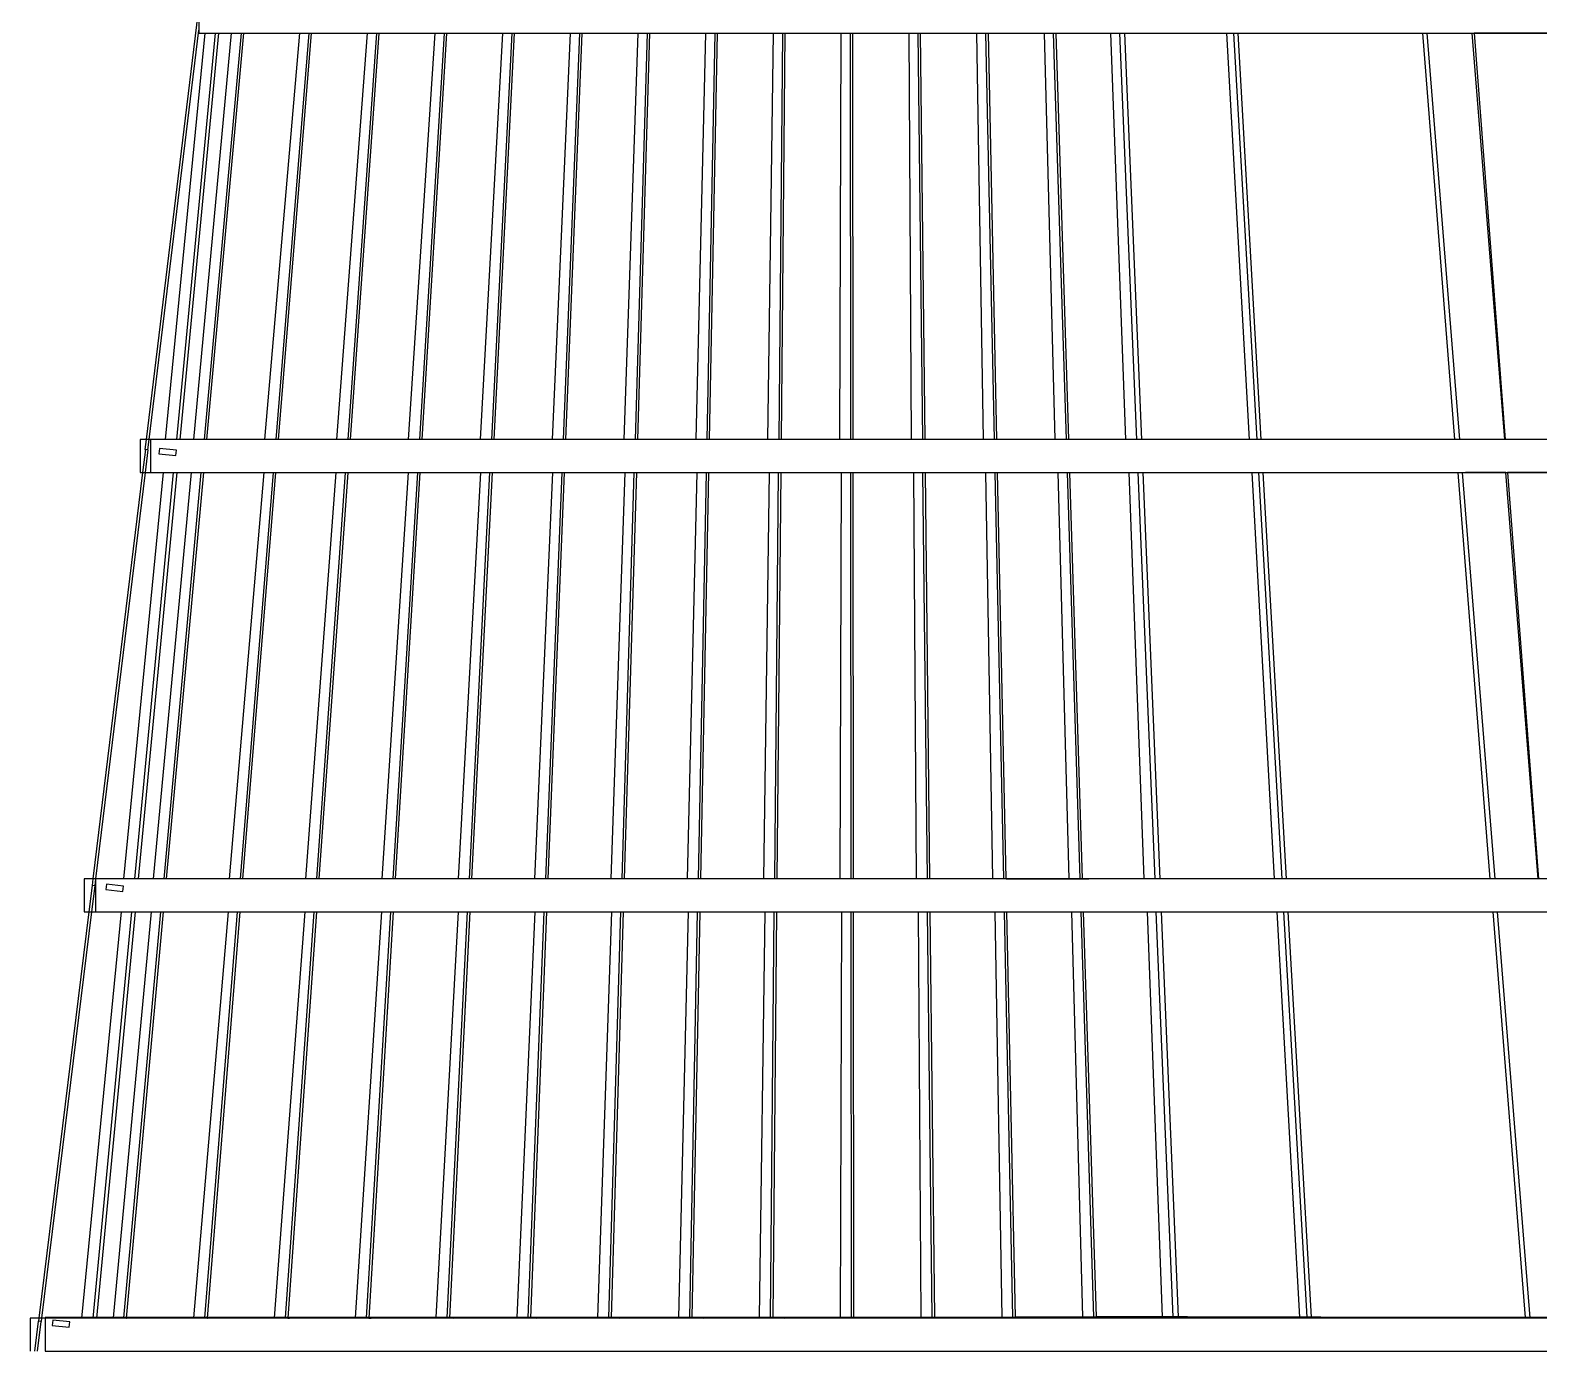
# Model space of a CAD drawing. Header units: millimetres. Extents: x 90964 to 877642, y 656808 to 1438307.
# Drawn here: x 799687 to 813416, y 1205730 to 1217754 of the extents above; entities that cross this region are included whole.
import ezdxf

# ---------------------------------------------------------------- set-up
doc = ezdxf.new("R2010")
doc.units = ezdxf.units.MM
doc.header["$LTSCALE"] = 300
doc.layers.add('ProfileEdges', color=7, linetype='Continuous')
doc.layers.add('SectionCutEdges', color=7, linetype='Continuous')

msp = doc.modelspace()

# ---------------------------------------------------------------- linework, layer by layer
at = {"color": 251}
for p, q in [((800918.8, 1214026.5), (801280.1, 1217726.5)), ((801020.5, 1214026.5), (801372.1, 1217726.5)), ((801401.1, 1217726.5), (801049.5, 1214026.5)), ((801175, 1214026.5), (801518.8, 1217726.5)), ((801605.8, 1217726.5), (801268.7, 1214026.5)), ((801627.3, 1217726.5), (801290.2, 1214026.5)), ((801823.2, 1214026.5), (802139.9, 1217726.5)), ((802221.8, 1217726.5), (801922.5, 1214026.5)), ((802243.2, 1217726.5), (801944, 1214026.5)), ((802477, 1214026.5), (802756, 1217726.5)), ((802837.8, 1217726.5), (802576.3, 1214026.5)), ((802859.2, 1217726.5), (802597.7, 1214026.5)), ((803130.9, 1214026.5), (803372.1, 1217726.5)), ((803453.8, 1217726.5), (803230.1, 1214026.5)), ((803475.2, 1217726.5), (803251.6, 1214026.5)), ((803784.8, 1214026.5), (803988.2, 1217726.5)), ((804069.8, 1217726.5), (803883.9, 1214026.5)), ((804091.3, 1217726.5), (803905.4, 1214026.5)), ((804438.7, 1214026.5), (804604.3, 1217726.5)), ((804685.8, 1217726.5), (804537.7, 1214026.5)), ((804707.3, 1217726.5), (804559.2, 1214026.5)), ((805092.5, 1214026.5), (805220.3, 1217726.5)), ((805301.8, 1217726.5), (805191.5, 1214026.5)), ((805323.3, 1217726.5), (805213, 1214026.5)), ((805746.4, 1214026.5), (805836.4, 1217726.5)), ((805917.9, 1217726.5), (805845.4, 1214026.5)), ((805939.3, 1217726.5), (805866.8, 1214026.5)), ((806400.3, 1214026.5), (806452.5, 1217726.5)), ((806533.9, 1217726.5), (806499.2, 1214026.5)), ((806555.4, 1217726.5), (806520.7, 1214026.5)), ((807054.1, 1214026.5), (807068.5, 1217726.5)), ((807149.9, 1217726.5), (807153.1, 1214026.5)), ((807171.4, 1217726.5), (807174.5, 1214026.5)), ((807708, 1214026.5), (807684.6, 1217726.5)), ((807766, 1217726.5), (807806.9, 1214026.5)), ((807787.5, 1217726.5), (807828.4, 1214026.5)), ((808361.8, 1214026.5), (808300.6, 1217726.5)), ((808382.1, 1217726.5), (808460.8, 1214026.5)), ((808403.6, 1217726.5), (808482.3, 1214026.5)), ((809015.7, 1214026.5), (808916.7, 1217726.5)), ((808998.1, 1217726.5), (809114.7, 1214026.5)), ((809019.6, 1217726.5), (809136.2, 1214026.5)), ((809659.1, 1214026.5), (809522.3, 1217726.5)), ((809758.8, 1214026.5), (809604.5, 1217726.5)), ((809646.9, 1217726.5), (809801.3, 1214026.5)), ((810783.2, 1214026.5), (810577.8, 1217726.5)), ((810637.1, 1217726.5), (810848.9, 1214026.5)), ((810676.2, 1217726.5), (810888, 1214026.5)), ((812653.3, 1214026.5), (812360.8, 1217726.5)), ((812698.1, 1214026.5), (812401.3, 1217726.5)), ((813106.1, 1214026.5), (812811.3, 1217726.5)), ((812828.2, 1217726.5), (813109.4, 1214026.5)), ((800538.4, 1210026.5), (800899.2, 1213726.5)), ((800639.7, 1210026.5), (800991.3, 1213726.5)), ((801021.3, 1213726.5), (800669.7, 1210026.5)), ((800810.3, 1210026.5), (801154, 1213726.5)), ((801239.9, 1213726.5), (800902.8, 1210026.5)), ((801262.6, 1213726.5), (800925.5, 1210026.5)), ((801499.4, 1210026.5), (801815.9, 1213726.5)), ((801896.7, 1213726.5), (801597.4, 1210026.5)), ((801919.4, 1213726.5), (801620.1, 1210026.5)), ((802194.1, 1210026.5), (802472.8, 1213726.5)), ((802553.6, 1213726.5), (802292.1, 1210026.5)), ((802576.3, 1213726.5), (802314.8, 1210026.5)), ((802888.9, 1210026.5), (803129.8, 1213726.5)), ((803210.4, 1213726.5), (802986.8, 1210026.5)), ((803233.1, 1213726.5), (803009.4, 1210026.5)), ((803583.6, 1210026.5), (803786.7, 1213726.5)), ((803867.3, 1213726.5), (803681.4, 1210026.5)), ((803890, 1213726.5), (803704.1, 1210026.5)), ((804278.3, 1210026.5), (804443.6, 1213726.5)), ((804524.2, 1213726.5), (804376.1, 1210026.5)), ((804546.9, 1213726.5), (804398.8, 1210026.5)), ((804973.1, 1210026.5), (805100.6, 1213726.5)), ((805181.1, 1213726.5), (805070.8, 1210026.5)), ((805203.8, 1213726.5), (805093.5, 1210026.5)), ((805667.8, 1210026.5), (805757.5, 1213726.5)), ((805838, 1213726.5), (805765.5, 1210026.5)), ((805860.7, 1213726.5), (805788.2, 1210026.5)), ((806362.5, 1210026.5), (806414.4, 1213726.5)), ((806494.9, 1213726.5), (806460.2, 1210026.5)), ((806517.6, 1213726.5), (806482.9, 1210026.5)), ((807057.3, 1210026.5), (807071.4, 1213726.5)), ((807151.8, 1213726.5), (807154.9, 1210026.5)), ((807174.5, 1213726.5), (807177.6, 1210026.5)), ((807752, 1210026.5), (807728.3, 1213726.5)), ((807808.7, 1213726.5), (807849.7, 1210026.5)), ((807831.4, 1213726.5), (807872.4, 1210026.5)), ((808446.7, 1210026.5), (808385.2, 1213726.5)), ((808465.7, 1213726.5), (808544.4, 1210026.5)), ((808488.4, 1213726.5), (808567.1, 1210026.5)), ((809141.4, 1210027.3), (809042.1, 1213726.5)), ((809122.6, 1213726.5), (809239.1, 1210027.3)), ((809145.3, 1213726.5), (809261.8, 1210027.1)), ((809825, 1210028.4), (809688, 1213726.5)), ((809923.5, 1210028.4), (809769.2, 1213726.5)), ((809813.7, 1213726.5), (809967.9, 1210028.4)), ((811012.3, 1210026.5), (810806.5, 1213726.5)), ((810865.4, 1213726.5), (811077.2, 1210026.5)), ((810904.7, 1213726.5), (811116.5, 1210026.5)), ((812974.3, 1210026.5), (812681.5, 1213726.5)), ((813018, 1210026.5), (812721.3, 1213726.5)), ((813410, 1210026.5), (813115.5, 1213726.5)), ((813132.1, 1213726.5), (813413.3, 1210026.5)), ((808650.2, 1210026.5), (808567.8, 1210027.3)), ((808567.8, 1210027.3), (808567.8, 1210026.5)), ((808567.8, 1210027.3), (809141.4, 1210027.3)), ((809141.4, 1210027.3), (809239.1, 1210027.3)), ((809239.1, 1210027.3), (809240.1, 1210027.3)), ((809240.1, 1210027.3), (809261.8, 1210027.1)), ((809261.8, 1210027.1), (809262.5, 1210027.1)), ((809396.2, 1210028.4), (809262.5, 1210028)), ((809262.5, 1210028), (809262.5, 1210027.1)), ((809262.5, 1210027.1), (809322.5, 1210026.5)), ((809396.2, 1210026.5), (809396.2, 1210028.4)), ((809825, 1210028.4), (809396.2, 1210028.4)), ((809923.5, 1210028.4), (809825, 1210028.4)), ((809941.6, 1210028.4), (809923.5, 1210028.4)), ((809967.9, 1210028.4), (809941.6, 1210028.4)), ((810057.2, 1210028.4), (809967.9, 1210028.4)), ((810057.2, 1210028.4), (810057.3, 1210026.5)), ((800158, 1206026.5), (800518.4, 1209726.5)), ((800258.9, 1206026.5), (800610.6, 1209726.5)), ((800641.5, 1209726.5), (800289.9, 1206026.5)), ((800445.9, 1206030.1), (800789.2, 1209726.5)), ((800873.9, 1209726.5), (800537.2, 1206030.1)), ((800897.8, 1209726.5), (800560.7, 1206026.8)), ((801176, 1206030.4), (801491.8, 1209726.5)), ((801571.6, 1209726.5), (801272.7, 1206030.4)), ((801595.5, 1209726.5), (801296.3, 1206027.2)), ((801911.6, 1206031.2), (802189.6, 1209726.5)), ((802269.4, 1209726.5), (802008.2, 1206031.2)), ((802293.2, 1209726.5), (802031.9, 1206028.2)), ((802647.2, 1206031.9), (802887.4, 1209726.5)), ((802967.1, 1209726.5), (802743.7, 1206031.9)), ((802991, 1209726.5), (802767.4, 1206029.3)), ((803382.8, 1206032.7), (803585.2, 1209726.5)), ((803664.8, 1209726.5), (803479.3, 1206032.7)), ((803688.7, 1209726.5), (803503, 1206030.3)), ((804118.4, 1206033.5), (804283, 1209726.5)), ((804362.6, 1209726.5), (804214.8, 1206033.5)), ((804386.5, 1209726.5), (804238.6, 1206031.4)), ((804853.9, 1206034.3), (804980.8, 1209726.5)), ((805060.3, 1209726.5), (804950.3, 1206034.3)), ((805084.2, 1209726.5), (804974.1, 1206032.4)), ((805589.5, 1206035.1), (805678.6, 1209726.5)), ((805758.1, 1209726.5), (805685.8, 1206035.1)), ((805782, 1209726.5), (805709.6, 1206033.5)), ((806325, 1206035.9), (806376.4, 1209726.5)), ((806455.9, 1209726.5), (806421.3, 1206035.9)), ((806479.8, 1209726.5), (806445.1, 1206034.5)), ((807060.5, 1206036.6), (807074.2, 1209726.5)), ((807153.7, 1209726.5), (807156.8, 1206036.6)), ((807177.5, 1209726.5), (807180.6, 1206035.6)), ((807796, 1206037.4), (807772, 1209726.5)), ((807851.4, 1209726.5), (807892.2, 1206037.4)), ((807875.3, 1209726.5), (807916.1, 1206036.6)), ((808531.4, 1206038.2), (808469.8, 1209726.5)), ((808549.2, 1209726.5), (808627.7, 1206038.2)), ((808573.1, 1209726.5), (808651.6, 1206037.7)), ((809266.9, 1206039), (809167.6, 1209726.5)), ((809247, 1209726.5), (809363.2, 1206039)), ((809270.9, 1209726.5), (809387.1, 1206038.7)), ((809990.6, 1206039.9), (809853.7, 1209726.5)), ((810087.7, 1206039.9), (809934, 1209726.5)), ((809980.4, 1209726.5), (810134.2, 1206039.9)), ((811240.7, 1206037.8), (811035.3, 1209726.5)), ((811093.7, 1209726.5), (811304.8, 1206037.8)), ((811133.3, 1209726.5), (811344.5, 1206037.8)), ((813294.6, 1206034.4), (813002.2, 1209726.5)), ((813337.6, 1206031.7), (813041.3, 1209726.5)), ((800290.7, 1206030.1), (800290.3, 1206026.5)), ((800315.4, 1206026.5), (800290.7, 1206030.1)), ((800290.7, 1206030.1), (800445.9, 1206030.1)), ((800445.9, 1206030.1), (800537.2, 1206030.1)), ((800537.2, 1206030.1), (800537.7, 1206030.1)), ((800537.7, 1206030.1), (800560.7, 1206026.8)), ((800560.7, 1206026.8), (800561.1, 1206026.7)), ((800561.5, 1206030.4), (800561.1, 1206026.7)), ((800561.1, 1206026.7), (800562.4, 1206026.5)), ((800589, 1206026.5), (800561.5, 1206030.4)), ((800561.5, 1206030.4), (801176, 1206030.4)), ((801176, 1206030.4), (801272.7, 1206030.4)), ((801272.7, 1206030.4), (801273.3, 1206030.4)), ((801273.3, 1206030.4), (801296.3, 1206027.2)), ((801296.3, 1206027.2), (801296.6, 1206027.1)), ((801297, 1206031.2), (801296.6, 1206027.1)), ((801296.6, 1206027.1), (801300.8, 1206026.5)), ((801333.2, 1206026.5), (801297, 1206031.2)), ((801297, 1206031.2), (801911.6, 1206031.2)), ((801911.6, 1206031.2), (802008.2, 1206031.2)), ((802008.2, 1206031.2), (802008.9, 1206031.2)), ((802008.9, 1206031.2), (802031.9, 1206028.2)), ((802031.9, 1206028.2), (802032.2, 1206028.2)), ((802032.6, 1206031.9), (802032.2, 1206028.2)), ((802032.2, 1206028.2), (802045.1, 1206026.5)), ((802079.2, 1206026.5), (802032.6, 1206031.9)), ((802032.6, 1206031.9), (802647.2, 1206031.9)), ((802647.2, 1206031.9), (802743.7, 1206031.9)), ((802743.7, 1206031.9), (802744.5, 1206031.9)), ((802744.5, 1206031.9), (802767.4, 1206029.3)), ((802767.4, 1206029.3), (802767.9, 1206029.2)), ((802768.1, 1206032.7), (802767.9, 1206029.2)), ((802767.9, 1206029.2), (802791, 1206026.5)), ((802827.5, 1206026.5), (802768.1, 1206032.7)), ((802768.1, 1206032.7), (803382.8, 1206032.7)), ((803382.8, 1206032.7), (803479.3, 1206032.7)), ((803479.3, 1206032.7), (803480, 1206032.7)), ((803480, 1206032.7), (803503, 1206030.3)), ((803503, 1206030.3), (803503.5, 1206030.3)), ((803503.7, 1206033.5), (803503.5, 1206030.3)), ((803503.5, 1206030.3), (803539.3, 1206026.5)), ((803579, 1206026.5), (803503.7, 1206033.5)), ((803503.7, 1206033.5), (804118.4, 1206033.5)), ((804118.4, 1206033.5), (804214.8, 1206033.5)), ((804214.8, 1206033.5), (804215.6, 1206033.5)), ((804215.6, 1206033.5), (804238.6, 1206031.4)), ((804238.6, 1206031.4), (804239, 1206031.3)), ((804239.2, 1206034.3), (804239, 1206031.3)), ((804239, 1206031.3), (804290.8, 1206026.5)), ((804335, 1206026.5), (804239.2, 1206034.3)), ((804239.2, 1206034.3), (804853.9, 1206034.3)), ((804853.9, 1206034.3), (804950.3, 1206034.3)), ((804950.3, 1206034.3), (804951.1, 1206034.3)), ((804951.1, 1206034.3), (804974.1, 1206032.4)), ((804974.1, 1206032.4), (804974.6, 1206032.4)), ((804974.8, 1206035.1), (804974.6, 1206032.4)), ((804974.6, 1206032.4), (805046.9, 1206026.5)), ((805098, 1206026.5), (804974.8, 1206035.1)), ((804974.8, 1206035.1), (805589.5, 1206035.1)), ((805589.5, 1206035.1), (805685.8, 1206035.1)), ((805685.8, 1206035.1), (805686.6, 1206035.1)), ((805686.6, 1206035.1), (805709.6, 1206033.5)), ((805709.6, 1206033.5), (805710.2, 1206033.4)), ((805710.3, 1206035.9), (805710.2, 1206033.4)), ((805710.2, 1206033.4), (805809.9, 1206026.5)), ((805842, 1206028.3), (805710.3, 1206035.9)), ((805710.3, 1206035.9), (806325, 1206035.9)), ((805841.9, 1206026.5), (805842, 1206028.3)), ((806553.8, 1206028.3), (805842, 1206028.3)), ((806325, 1206035.9), (806421.3, 1206035.9)), ((806421.3, 1206035.9), (806422.1, 1206035.9)), ((806422.1, 1206035.9), (806445.1, 1206034.5)), ((806445.1, 1206034.5), (806445.7, 1206034.5)), ((806445.8, 1206036.6), (806445.7, 1206034.5)), ((806445.7, 1206034.5), (806553.8, 1206028.3)), ((806577.5, 1206030.6), (806445.8, 1206036.6)), ((806445.8, 1206036.6), (807060.5, 1206036.6)), ((806553.8, 1206028.3), (806553.7, 1206026.5)), ((806577.4, 1206026.5), (806577.5, 1206030.6)), ((807289.4, 1206030.6), (806577.5, 1206030.6)), ((807060.5, 1206036.6), (807156.8, 1206036.6)), ((807156.8, 1206036.6), (807157.7, 1206036.6)), ((807157.7, 1206036.6), (807180.6, 1206035.6)), ((807180.6, 1206035.6), (807181.3, 1206035.6)), ((807313.1, 1206032.9), (807181.3, 1206037.4)), ((807181.3, 1206037.4), (807181.3, 1206035.6)), ((807181.3, 1206037.4), (807796, 1206037.4)), ((807181.3, 1206035.6), (807289.4, 1206030.6)), ((807289.4, 1206030.6), (807289.3, 1206026.5)), ((807312.9, 1206026.5), (807313.1, 1206032.9)), ((808025, 1206032.9), (807313.1, 1206032.9)), ((807796, 1206037.4), (807892.2, 1206037.4)), ((807892.2, 1206037.4), (807893.2, 1206037.4)), ((807893.2, 1206037.4), (807916.1, 1206036.6)), ((807916.1, 1206036.6), (807916.8, 1206036.6)), ((808048.6, 1206035.2), (807916.8, 1206038.2)), ((807916.8, 1206038.2), (807916.8, 1206036.6)), ((807916.8, 1206038.2), (808531.4, 1206038.2)), ((807916.8, 1206036.6), (808025, 1206032.9)), ((808025, 1206032.9), (808024.8, 1206026.5)), ((808048.5, 1206026.5), (808048.6, 1206035.2)), ((808760.5, 1206035.2), (808048.6, 1206035.2)), ((808531.4, 1206038.2), (808627.7, 1206038.2)), ((808627.7, 1206038.2), (808628.7, 1206038.2)), ((808628.7, 1206038.2), (808651.6, 1206037.7)), ((808651.6, 1206037.7), (808652.3, 1206037.7)), ((808784.1, 1206037.5), (808652.3, 1206039)), ((808652.3, 1206039), (808652.3, 1206037.7)), ((808652.3, 1206039), (809266.9, 1206039)), ((808652.3, 1206037.7), (808760.5, 1206035.2)), ((808760.5, 1206035.2), (808760.3, 1206026.5)), ((808784.1, 1206026.5), (808784.1, 1206037.5)), ((809496, 1206037.5), (808784.1, 1206037.5)), ((809266.9, 1206039), (809363.2, 1206039)), ((809363.2, 1206039), (809364.2, 1206039)), ((809364.2, 1206039), (809387.1, 1206038.7)), ((809387.1, 1206038.7), (809387.8, 1206038.7)), ((809519.6, 1206039.9), (809387.8, 1206039.7)), ((809387.8, 1206039.7), (809387.8, 1206038.7)), ((809387.8, 1206038.7), (809496, 1206037.5)), ((809496, 1206037.5), (809495.9, 1206026.5)), ((809519.6, 1206026.5), (809519.6, 1206039.9)), ((809990.6, 1206039.9), (809519.6, 1206039.9)), ((810087.7, 1206039.9), (809990.6, 1206039.9)), ((810107.1, 1206039.9), (810087.7, 1206039.9)), ((810134.2, 1206039.9), (810107.1, 1206039.9)), ((810219.6, 1206039.9), (810134.2, 1206039.9)), ((810219.6, 1206039.9), (810219.6, 1206037.5)), ((810248.6, 1206037.8), (810219.6, 1206037.5)), ((810219.6, 1206037.5), (810219.6, 1206026.5)), ((810248.6, 1206026.5), (810248.6, 1206037.8)), ((811240.7, 1206037.8), (810248.6, 1206037.8)), ((811304.8, 1206037.8), (811240.7, 1206037.8)), ((811344.5, 1206037.8), (811304.8, 1206037.8)), ((811433.9, 1206037.8), (811344.5, 1206037.8)), ((811434, 1206031.7), (811416.8, 1206031.7)), ((811433.9, 1206037.8), (811434, 1206034.4)), ((811434, 1206034.4), (813294.6, 1206034.4)), ((811434, 1206034.4), (811434, 1206031.7)), ((813294.8, 1206031.7), (811434, 1206031.7)), ((813294.8, 1206031.7), (813294.6, 1206034.4)), ((813294.6, 1206034.4), (813337.2, 1206034.4)), ((813337.6, 1206031.7), (813294.8, 1206031.7)), ((813351.2, 1206031.7), (813337.6, 1206031.7)), ((813339.8, 1206034.4), (813351.1, 1206033.9)), ((813351.1, 1206033.9), (813361.9, 1206033.4)), ((813381.1, 1206031.7), (813351.2, 1206031.7))]:
    msp.add_line(p, q, dxfattribs=at)
at = {"layer": 'ProfileEdges'}
for points in [[(801220.1, 1217726.5), (822792.2, 1217726.5), (822792.2, 1218026.5), (801220.1, 1218026.5)], [(822792.2, 1214026.5), (800782.8, 1214026.5), (800782.8, 1213726.5), (822792.2, 1213726.5)], [(800280.2, 1209726.5), (822792.2, 1209726.5), (822792.2, 1210026.5), (800280.2, 1210026.5)], [(822792.2, 1206034.3), (799824.4, 1206034.3), (799824.4, 1205726.5), (822792.2, 1205726.5)]]:
    msp.add_lwpolyline(points, close=True, dxfattribs=at)
at = {"layer": 'SectionCutEdges', "color": 251}
for p, q in [((801212.2, 1217903.2), (800742, 1214026.5)), ((800768, 1214026.5), (801220.1, 1217753.8)), ((801220.1, 1217753.8), (801220.1, 1217753.9)), ((801220.1, 1217753.8), (801220.1, 1217726.5)), ((801220.1, 1217726.5), (801280.1, 1217726.5)), ((801280.1, 1217726.5), (801327, 1217726.5)), ((801327, 1217726.5), (801372.1, 1217726.5)), ((801372.1, 1217726.5), (801383, 1217726.5)), ((801383, 1217726.5), (801401.1, 1217726.5)), ((801401.1, 1217726.5), (801518.8, 1217726.5)), ((801518.8, 1217726.5), (801570.7, 1217726.5)), ((801570.7, 1217726.5), (801605.8, 1217726.5)), ((801605.8, 1217726.5), (801627.3, 1217726.5)), ((801627.3, 1217726.5), (802139.9, 1217726.5)), ((802139.9, 1217726.5), (802183.9, 1217726.5)), ((802183.9, 1217726.5), (802221.8, 1217726.5)), ((802221.8, 1217726.5), (802243.2, 1217726.5)), ((802243.2, 1217726.5), (802756, 1217726.5)), ((802756, 1217726.5), (802797.1, 1217726.5)), ((802797.1, 1217726.5), (802837.8, 1217726.5)), ((802837.8, 1217726.5), (802859.2, 1217726.5)), ((802859.2, 1217726.5), (803372.1, 1217726.5)), ((803372.1, 1217726.5), (803410.4, 1217726.5)), ((803410.4, 1217726.5), (803453.8, 1217726.5)), ((803453.8, 1217726.5), (803475.2, 1217726.5)), ((803475.2, 1217726.5), (803988.2, 1217726.5)), ((803988.2, 1217726.5), (804023.6, 1217726.5)), ((804023.6, 1217726.5), (804069.8, 1217726.5)), ((804069.8, 1217726.5), (804091.3, 1217726.5)), ((804091.3, 1217726.5), (804604.3, 1217726.5)), ((804604.3, 1217726.5), (804636.8, 1217726.5)), ((804636.8, 1217726.5), (804685.8, 1217726.5)), ((804685.8, 1217726.5), (804707.3, 1217726.5)), ((804707.3, 1217726.5), (805220.3, 1217726.5)), ((805220.3, 1217726.5), (805250.1, 1217726.5)), ((805250.1, 1217726.5), (805301.8, 1217726.5)), ((805301.8, 1217726.5), (805323.3, 1217726.5)), ((805323.3, 1217726.5), (805836.4, 1217726.5)), ((805836.4, 1217726.5), (805863.3, 1217726.5)), ((805863.3, 1217726.5), (805917.9, 1217726.5)), ((805917.9, 1217726.5), (805939.3, 1217726.5)), ((805939.3, 1217726.5), (806452.5, 1217726.5)), ((806452.5, 1217726.5), (806476.5, 1217726.5)), ((806476.5, 1217726.5), (806533.9, 1217726.5)), ((806533.9, 1217726.5), (806555.4, 1217726.5)), ((806555.4, 1217726.5), (807068.5, 1217726.5)), ((807068.5, 1217726.5), (807089.8, 1217726.5)), ((807089.8, 1217726.5), (807149.9, 1217726.5)), ((807149.9, 1217726.5), (807171.4, 1217726.5)), ((807171.4, 1217726.5), (807684.6, 1217726.5)), ((807684.6, 1217726.5), (807703, 1217726.5)), ((807703, 1217726.5), (807766, 1217726.5)), ((807766, 1217726.5), (807787.5, 1217726.5)), ((807787.5, 1217726.5), (808300.6, 1217726.5)), ((808300.6, 1217726.5), (808316.2, 1217726.5)), ((808316.2, 1217726.5), (808382.1, 1217726.5)), ((808382.1, 1217726.5), (808403.6, 1217726.5)), ((808403.6, 1217726.5), (808916.7, 1217726.5)), ((808916.7, 1217726.5), (808929.4, 1217726.5)), ((808929.4, 1217726.5), (808998.1, 1217726.5)), ((808998.1, 1217726.5), (809019.6, 1217726.5)), ((809019.6, 1217726.5), (809522.3, 1217726.5)), ((809522.3, 1217726.5), (809532.5, 1217726.5)), ((809532.5, 1217726.5), (809604.5, 1217726.5)), ((809604.5, 1217726.5), (809621.3, 1217726.5)), ((809621.3, 1217726.5), (809646.9, 1217726.5)), ((809646.9, 1217726.5), (810485.9, 1217726.5)), ((810485.9, 1217726.5), (810577.8, 1217726.5)), ((810577.8, 1217726.5), (810596.7, 1217726.5)), ((810596.7, 1217726.5), (810637.1, 1217726.5)), ((810637.1, 1217726.5), (810676.2, 1217726.5)), ((810676.2, 1217726.5), (810735.2, 1217726.5)), ((810735.2, 1217726.5), (812235.3, 1217726.5)), ((812235.3, 1217726.5), (812360.8, 1217726.5)), ((812360.8, 1217726.5), (812371.5, 1217726.5)), ((812371.5, 1217726.5), (812401.3, 1217726.5)), ((812401.3, 1217726.5), (812406.4, 1217726.5)), ((812406.4, 1217726.5), (812428.4, 1217726.5)), ((812428.4, 1217726.5), (812811.3, 1217726.5)), ((812811.3, 1217726.5), (812828.1, 1217726.5)), ((812828.1, 1217726.5), (812828.2, 1217726.5)), ((813657.5, 1217726.5), (812828.2, 1217726.5)), ((800742, 1214026.5), (800688.2, 1214026.5)), ((800688.2, 1214026.5), (800688.2, 1213726.5)), ((800742, 1214026.5), (800731, 1213936)), ((800768, 1214026.5), (800742, 1214026.5)), ((800756.7, 1213933.1), (800768, 1214026.5)), ((800893, 1214026.5), (800768, 1214026.5)), ((800918.8, 1214026.5), (800893, 1214026.5)), ((800938.1, 1214026.5), (800918.8, 1214026.5)), ((801020.5, 1214026.5), (800938.1, 1214026.5)), ((801031.4, 1214026.5), (801020.5, 1214026.5)), ((801049.5, 1214026.5), (801031.4, 1214026.5)), ((801175, 1214026.5), (801049.5, 1214026.5)), ((801200.6, 1214026.5), (801175, 1214026.5)), ((801268.7, 1214026.5), (801200.6, 1214026.5)), ((801290.2, 1214026.5), (801268.7, 1214026.5)), ((801823.2, 1214026.5), (801290.2, 1214026.5)), ((801854.5, 1214026.5), (801823.2, 1214026.5)), ((801922.5, 1214026.5), (801854.5, 1214026.5)), ((801944, 1214026.5), (801922.5, 1214026.5)), ((802477, 1214026.5), (801944, 1214026.5)), ((802508.3, 1214026.5), (802477, 1214026.5)), ((802576.3, 1214026.5), (802508.3, 1214026.5)), ((802597.7, 1214026.5), (802576.3, 1214026.5)), ((803130.9, 1214026.5), (802597.7, 1214026.5)), ((803162.2, 1214026.5), (803130.9, 1214026.5)), ((803230.1, 1214026.5), (803162.2, 1214026.5)), ((803251.6, 1214026.5), (803230.1, 1214026.5)), ((803784.8, 1214026.5), (803251.6, 1214026.5)), ((803816.1, 1214026.5), (803784.8, 1214026.5)), ((803883.9, 1214026.5), (803816.1, 1214026.5)), ((803905.4, 1214026.5), (803883.9, 1214026.5)), ((804438.7, 1214026.5), (803905.4, 1214026.5)), ((804469.9, 1214026.5), (804438.7, 1214026.5)), ((804537.7, 1214026.5), (804469.9, 1214026.5)), ((804559.2, 1214026.5), (804537.7, 1214026.5)), ((805092.5, 1214026.5), (804559.2, 1214026.5)), ((805123.8, 1214026.5), (805092.5, 1214026.5)), ((805191.5, 1214026.5), (805123.8, 1214026.5)), ((805213, 1214026.5), (805191.5, 1214026.5)), ((805746.4, 1214026.5), (805213, 1214026.5)), ((805777.6, 1214026.5), (805746.4, 1214026.5)), ((805845.4, 1214026.5), (805777.6, 1214026.5)), ((805866.8, 1214026.5), (805845.4, 1214026.5)), ((806400.3, 1214026.5), (805866.8, 1214026.5)), ((806431.5, 1214026.5), (806400.3, 1214026.5)), ((806499.2, 1214026.5), (806431.5, 1214026.5)), ((806520.7, 1214026.5), (806499.2, 1214026.5)), ((807054.1, 1214026.5), (806520.7, 1214026.5)), ((807085.3, 1214026.5), (807054.1, 1214026.5)), ((807153.1, 1214026.5), (807085.3, 1214026.5)), ((807174.5, 1214026.5), (807153.1, 1214026.5)), ((807708, 1214026.5), (807174.5, 1214026.5)), ((807739.2, 1214026.5), (807708, 1214026.5)), ((807806.9, 1214026.5), (807739.2, 1214026.5)), ((807828.4, 1214026.5), (807806.9, 1214026.5)), ((808361.8, 1214026.5), (807828.4, 1214026.5)), ((808393.1, 1214026.5), (808361.8, 1214026.5)), ((808460.8, 1214026.5), (808393.1, 1214026.5)), ((808482.3, 1214026.5), (808460.8, 1214026.5)), ((809015.7, 1214026.5), (808482.3, 1214026.5)), ((809046.9, 1214026.5), (809015.7, 1214026.5)), ((809114.7, 1214026.5), (809046.9, 1214026.5)), ((809136.2, 1214026.5), (809114.7, 1214026.5)), ((809659.1, 1214026.5), (809136.2, 1214026.5)), ((809690, 1214026.5), (809659.1, 1214026.5)), ((809758.8, 1214026.5), (809690, 1214026.5)), ((809775.6, 1214026.5), (809758.8, 1214026.5)), ((809801.3, 1214026.5), (809775.6, 1214026.5)), ((810678.7, 1214026.5), (809801.3, 1214026.5)), ((810783.2, 1214026.5), (810678.7, 1214026.5)), ((810804.3, 1214026.5), (810783.2, 1214026.5)), ((810848.9, 1214026.5), (810804.3, 1214026.5)), ((810888, 1214026.5), (810848.9, 1214026.5)), ((810891.6, 1214026.5), (810888, 1214026.5)), ((812560.7, 1214026.5), (810891.6, 1214026.5)), ((812653.3, 1214026.5), (812560.7, 1214026.5)), ((812661.8, 1214026.5), (812653.3, 1214026.5)), ((812698.1, 1214026.5), (812661.8, 1214026.5)), ((812712.2, 1214026.5), (812698.1, 1214026.5)), ((813106.1, 1214026.5), (812712.2, 1214026.5)), ((813109.3, 1214026.5), (813106.1, 1214026.5)), ((813109.4, 1214026.5), (813109.3, 1214026.5)), ((814008.7, 1214026.5), (813109.4, 1214026.5)), ((800734.9, 1213935.6), (800709.4, 1213726.5)), ((800731, 1213936), (800734.9, 1213935.6)), ((800756.7, 1213933.1), (800734.9, 1213935.6)), ((800735.5, 1213726.5), (800760.6, 1213932.7)), ((800760.6, 1213932.7), (800756.7, 1213933.1)), ((800863.8, 1213946.6), (800858.1, 1213896.9)), ((800858.1, 1213896.9), (801012.3, 1213880.4)), ((801018, 1213930.1), (800863.8, 1213946.6)), ((801012.3, 1213880.4), (801018, 1213930.1)), ((800709.4, 1213726.5), (800257.9, 1210026.5)), ((800284, 1210026.5), (800735.5, 1213726.5)), ((800688.2, 1213726.5), (800709.4, 1213726.5)), ((800709.4, 1213726.5), (800735.5, 1213726.5)), ((800735.5, 1213726.5), (800830.1, 1213726.5)), ((800830.1, 1213726.5), (800899.2, 1213726.5)), ((800899.2, 1213726.5), (800946.3, 1213726.5)), ((800946.3, 1213726.5), (800991.3, 1213726.5)), ((800991.3, 1213726.5), (801002.5, 1213726.5)), ((801002.5, 1213726.5), (801021.3, 1213726.5)), ((801021.3, 1213726.5), (801154, 1213726.5)), ((801154, 1213726.5), (801205.5, 1213726.5)), ((801205.5, 1213726.5), (801239.9, 1213726.5)), ((801239.9, 1213726.5), (801262.6, 1213726.5)), ((801262.6, 1213726.5), (801815.9, 1213726.5)), ((801815.9, 1213726.5), (801859.7, 1213726.5)), ((801859.7, 1213726.5), (801896.7, 1213726.5)), ((801896.7, 1213726.5), (801919.4, 1213726.5)), ((801919.4, 1213726.5), (802472.8, 1213726.5)), ((802472.8, 1213726.5), (802513.8, 1213726.5)), ((802513.8, 1213726.5), (802553.6, 1213726.5)), ((802553.6, 1213726.5), (802576.3, 1213726.5)), ((802576.3, 1213726.5), (803129.8, 1213726.5)), ((803129.8, 1213726.5), (803168, 1213726.5)), ((803168, 1213726.5), (803210.4, 1213726.5)), ((803210.4, 1213726.5), (803233.1, 1213726.5)), ((803233.1, 1213726.5), (803786.7, 1213726.5)), ((803786.7, 1213726.5), (803822.1, 1213726.5)), ((803822.1, 1213726.5), (803867.3, 1213726.5)), ((803867.3, 1213726.5), (803890, 1213726.5)), ((803890, 1213726.5), (804443.6, 1213726.5)), ((804443.6, 1213726.5), (804476.3, 1213726.5)), ((804476.3, 1213726.5), (804524.2, 1213726.5)), ((804524.2, 1213726.5), (804546.9, 1213726.5)), ((804546.9, 1213726.5), (805100.6, 1213726.5)), ((805100.6, 1213726.5), (805130.4, 1213726.5)), ((805130.4, 1213726.5), (805181.1, 1213726.5)), ((805181.1, 1213726.5), (805203.8, 1213726.5)), ((805203.8, 1213726.5), (805757.5, 1213726.5)), ((805757.5, 1213726.5), (805784.6, 1213726.5)), ((805784.6, 1213726.5), (805838, 1213726.5)), ((805838, 1213726.5), (805860.7, 1213726.5)), ((805860.7, 1213726.5), (806414.4, 1213726.5)), ((806414.4, 1213726.5), (806438.7, 1213726.5)), ((806438.7, 1213726.5), (806494.9, 1213726.5)), ((806494.9, 1213726.5), (806517.6, 1213726.5)), ((806517.6, 1213726.5), (807071.4, 1213726.5)), ((807071.4, 1213726.5), (807092.8, 1213726.5)), ((807092.8, 1213726.5), (807151.8, 1213726.5)), ((807151.8, 1213726.5), (807174.5, 1213726.5)), ((807174.5, 1213726.5), (807728.3, 1213726.5)), ((807728.3, 1213726.5), (807747, 1213726.5)), ((807747, 1213726.5), (807808.7, 1213726.5)), ((807808.7, 1213726.5), (807831.4, 1213726.5)), ((807831.4, 1213726.5), (808385.2, 1213726.5)), ((808385.2, 1213726.5), (808401.1, 1213726.5)), ((808401.1, 1213726.5), (808465.7, 1213726.5)), ((808465.7, 1213726.5), (808488.4, 1213726.5)), ((808488.4, 1213726.5), (809042.1, 1213726.5)), ((809042.1, 1213726.5), (809055.3, 1213726.5)), ((809055.3, 1213726.5), (809122.6, 1213726.5)), ((809122.6, 1213726.5), (809145.3, 1213726.5)), ((809145.3, 1213726.5), (809688, 1213726.5)), ((809688, 1213726.5), (809698.6, 1213726.5)), ((809698.6, 1213726.5), (809769.2, 1213726.5)), ((809769.2, 1213726.5), (809787.3, 1213726.5)), ((809787.3, 1213726.5), (809813.7, 1213726.5)), ((809813.7, 1213726.5), (810710.7, 1213726.5)), ((810710.7, 1213726.5), (810806.5, 1213726.5)), ((810806.5, 1213726.5), (810823.7, 1213726.5)), ((810823.7, 1213726.5), (810865.4, 1213726.5)), ((810865.4, 1213726.5), (810904.7, 1213726.5)), ((810904.7, 1213726.5), (810969.6, 1213726.5)), ((810969.6, 1213726.5), (812555.8, 1213726.5)), ((812555.8, 1213726.5), (812681.5, 1213726.5)), ((812681.5, 1213726.5), (812692.2, 1213726.5)), ((812692.2, 1213726.5), (812721.3, 1213726.5)), ((812721.3, 1213726.5), (812726.1, 1213726.5)), ((812726.1, 1213726.5), (812747.8, 1213726.5)), ((813115.5, 1213726.5), (812747.8, 1213726.5)), ((813115.5, 1213726.5), (813132.1, 1213726.5)), ((813132.1, 1213726.5), (813132.1, 1213726.5)), ((814009.1, 1213726.5), (813132.1, 1213726.5)), ((800178.7, 1210026.5), (800178.7, 1209726.5)), ((800257.4, 1210026.5), (800178.7, 1210026.5)), ((800257.9, 1210026.5), (800250.7, 1209968)), ((800257.9, 1210026.5), (800257.4, 1210026.5)), ((800284, 1210026.5), (800257.9, 1210026.5)), ((800276.5, 1209965), (800284, 1210026.5)), ((800511.7, 1210026.5), (800284, 1210026.5)), ((800538.4, 1210026.5), (800511.7, 1210026.5)), ((800557.6, 1210026.5), (800538.4, 1210026.5)), ((800639.7, 1210026.5), (800557.6, 1210026.5)), ((800650.8, 1210026.5), (800639.7, 1210026.5)), ((800669.7, 1210026.5), (800650.8, 1210026.5)), ((800810.3, 1210026.5), (800669.7, 1210026.5)), ((800835.6, 1210026.5), (800810.3, 1210026.5)), ((800902.8, 1210026.5), (800835.6, 1210026.5)), ((800925.5, 1210026.5), (800902.8, 1210026.5)), ((801499.4, 1210026.5), (800925.5, 1210026.5)), ((801530.3, 1210026.5), (801499.4, 1210026.5)), ((801597.4, 1210026.5), (801530.3, 1210026.5)), ((801620.1, 1210026.5), (801597.4, 1210026.5)), ((802194.1, 1210026.5), (801620.1, 1210026.5)), ((802225, 1210026.5), (802194.1, 1210026.5)), ((802292.1, 1210026.5), (802225, 1210026.5)), ((802314.8, 1210026.5), (802292.1, 1210026.5)), ((802888.9, 1210026.5), (802314.8, 1210026.5)), ((802919.8, 1210026.5), (802888.9, 1210026.5)), ((802986.8, 1210026.5), (802919.8, 1210026.5)), ((803009.4, 1210026.5), (802986.8, 1210026.5)), ((803583.6, 1210026.5), (803009.4, 1210026.5)), ((803614.5, 1210026.5), (803583.6, 1210026.5)), ((803681.4, 1210026.5), (803614.5, 1210026.5)), ((803704.1, 1210026.5), (803681.4, 1210026.5)), ((804278.3, 1210026.5), (803704.1, 1210026.5)), ((804309.2, 1210026.5), (804278.3, 1210026.5)), ((804376.1, 1210026.5), (804309.2, 1210026.5)), ((804398.8, 1210026.5), (804376.1, 1210026.5)), ((804973.1, 1210026.5), (804398.8, 1210026.5)), ((805003.9, 1210026.5), (804973.1, 1210026.5)), ((805070.8, 1210026.5), (805003.9, 1210026.5)), ((805093.5, 1210026.5), (805070.8, 1210026.5)), ((805667.8, 1210026.5), (805093.5, 1210026.5)), ((805698.7, 1210026.5), (805667.8, 1210026.5)), ((805765.5, 1210026.5), (805698.7, 1210026.5)), ((805788.2, 1210026.5), (805765.5, 1210026.5)), ((806362.5, 1210026.5), (805788.2, 1210026.5)), ((806393.4, 1210026.5), (806362.5, 1210026.5)), ((806460.2, 1210026.5), (806393.4, 1210026.5)), ((806482.9, 1210026.5), (806460.2, 1210026.5)), ((807057.3, 1210026.5), (806482.9, 1210026.5)), ((807088.1, 1210026.5), (807057.3, 1210026.5)), ((807154.9, 1210026.5), (807088.1, 1210026.5)), ((807177.6, 1210026.5), (807154.9, 1210026.5)), ((807752, 1210026.5), (807177.6, 1210026.5)), ((807782.8, 1210026.5), (807752, 1210026.5)), ((807849.7, 1210026.5), (807782.8, 1210026.5)), ((807872.4, 1210026.5), (807849.7, 1210026.5)), ((808446.7, 1210026.5), (807872.4, 1210026.5)), ((808477.6, 1210026.5), (808446.7, 1210026.5)), ((808544.4, 1210026.5), (808477.6, 1210026.5)), ((808567.1, 1210026.5), (808544.4, 1210026.5)), ((808567.8, 1210026.5), (808567.1, 1210026.5)), ((808650.2, 1210026.5), (808567.8, 1210026.5)), ((809322.5, 1210026.5), (808650.2, 1210026.5)), ((809396.2, 1210026.5), (809322.5, 1210026.5)), ((810057.3, 1210026.5), (809396.2, 1210026.5)), ((810906.3, 1210026.5), (810057.3, 1210026.5)), ((811012.3, 1210026.5), (810906.3, 1210026.5)), ((811033.2, 1210026.5), (811012.3, 1210026.5)), ((811077.2, 1210026.5), (811033.2, 1210026.5)), ((811116.5, 1210026.5), (811077.2, 1210026.5)), ((811121.2, 1210026.5), (811116.5, 1210026.5)), ((812881.8, 1210026.5), (811121.2, 1210026.5)), ((812974.3, 1210026.5), (812881.8, 1210026.5)), ((812982.6, 1210026.5), (812974.3, 1210026.5)), ((813018, 1210026.5), (812982.6, 1210026.5)), ((813031.9, 1210026.5), (813018, 1210026.5)), ((813410, 1210026.5), (813031.9, 1210026.5)), ((813413.2, 1210026.5), (813410, 1210026.5)), ((813413.3, 1210026.5), (813413.2, 1210026.5)), ((814360.1, 1210026.5), (813413.3, 1210026.5)), ((800250.7, 1209968), (800221.1, 1209726.5)), ((800247.2, 1209726.5), (800276.5, 1209965)), ((800276.5, 1209965), (800250.7, 1209968)), ((800381.7, 1209978.7), (800375.9, 1209929)), ((800375.9, 1209929), (800530.5, 1209912.4)), ((800536.3, 1209962.1), (800381.7, 1209978.7)), ((800530.5, 1209912.4), (800536.3, 1209962.1)), ((800221.1, 1209726.5), (799766.2, 1206026.5)), ((799792.3, 1206026.5), (800247.2, 1209726.5)), ((800178.7, 1209726.5), (800221.1, 1209726.5)), ((800221.1, 1209726.5), (800247.2, 1209726.5)), ((800247.2, 1209726.5), (800446.6, 1209726.5)), ((800446.6, 1209726.5), (800518.4, 1209726.5)), ((800518.4, 1209726.5), (800565.8, 1209726.5)), ((800565.8, 1209726.5), (800610.6, 1209726.5)), ((800610.6, 1209726.5), (800621.9, 1209726.5)), ((800621.9, 1209726.5), (800641.5, 1209726.5)), ((800641.5, 1209726.5), (800789.2, 1209726.5)), ((800789.2, 1209726.5), (800840.3, 1209726.5)), ((800840.3, 1209726.5), (800873.9, 1209726.5)), ((800873.9, 1209726.5), (800897.8, 1209726.5)), ((800897.8, 1209726.5), (801491.8, 1209726.5)), ((801491.8, 1209726.5), (801535.4, 1209726.5)), ((801535.4, 1209726.5), (801571.6, 1209726.5)), ((801571.6, 1209726.5), (801595.5, 1209726.5)), ((801595.5, 1209726.5), (802189.6, 1209726.5)), ((802189.6, 1209726.5), (802230.5, 1209726.5)), ((802230.5, 1209726.5), (802269.4, 1209726.5)), ((802269.4, 1209726.5), (802293.2, 1209726.5)), ((802293.2, 1209726.5), (802887.4, 1209726.5)), ((802887.4, 1209726.5), (802925.5, 1209726.5)), ((802925.5, 1209726.5), (802967.1, 1209726.5)), ((802967.1, 1209726.5), (802991, 1209726.5)), ((802991, 1209726.5), (803585.2, 1209726.5)), ((803585.2, 1209726.5), (803620.6, 1209726.5)), ((803620.6, 1209726.5), (803664.8, 1209726.5)), ((803664.8, 1209726.5), (803688.7, 1209726.5)), ((803688.7, 1209726.5), (804283, 1209726.5)), ((804283, 1209726.5), (804315.7, 1209726.5)), ((804315.7, 1209726.5), (804362.6, 1209726.5)), ((804362.6, 1209726.5), (804386.5, 1209726.5)), ((804386.5, 1209726.5), (804980.8, 1209726.5)), ((804980.8, 1209726.5), (805010.7, 1209726.5)), ((805010.7, 1209726.5), (805060.3, 1209726.5)), ((805060.3, 1209726.5), (805084.2, 1209726.5)), ((805084.2, 1209726.5), (805678.6, 1209726.5)), ((805678.6, 1209726.5), (805705.8, 1209726.5)), ((805705.8, 1209726.5), (805758.1, 1209726.5)), ((805758.1, 1209726.5), (805782, 1209726.5)), ((805782, 1209726.5), (806376.4, 1209726.5)), ((806376.4, 1209726.5), (806400.9, 1209726.5)), ((806400.9, 1209726.5), (806455.9, 1209726.5)), ((806455.9, 1209726.5), (806479.8, 1209726.5)), ((806479.8, 1209726.5), (807074.2, 1209726.5)), ((807074.2, 1209726.5), (807095.9, 1209726.5)), ((807095.9, 1209726.5), (807153.7, 1209726.5)), ((807153.7, 1209726.5), (807177.5, 1209726.5)), ((807177.5, 1209726.5), (807772, 1209726.5)), ((807772, 1209726.5), (807791, 1209726.5)), ((807791, 1209726.5), (807851.4, 1209726.5)), ((807851.4, 1209726.5), (807875.3, 1209726.5)), ((807875.3, 1209726.5), (808469.8, 1209726.5)), ((808469.8, 1209726.5), (808486, 1209726.5)), ((808486, 1209726.5), (808549.2, 1209726.5)), ((808549.2, 1209726.5), (808573.1, 1209726.5)), ((808573.1, 1209726.5), (809167.6, 1209726.5)), ((809167.6, 1209726.5), (809181.1, 1209726.5)), ((809181.1, 1209726.5), (809247, 1209726.5)), ((809247, 1209726.5), (809270.9, 1209726.5)), ((809270.9, 1209726.5), (809853.7, 1209726.5)), ((809853.7, 1209726.5), (809864.8, 1209726.5)), ((809864.8, 1209726.5), (809934, 1209726.5)), ((809934, 1209726.5), (809953.3, 1209726.5)), ((809953.3, 1209726.5), (809980.4, 1209726.5)), ((809980.4, 1209726.5), (809980.8, 1209726.5)), ((809980.8, 1209726.5), (810936.4, 1209726.5)), ((810936.4, 1209726.5), (811035.3, 1209726.5)), ((811035.3, 1209726.5), (811052.7, 1209726.5)), ((811052.7, 1209726.5), (811093.7, 1209726.5)), ((811093.7, 1209726.5), (811133.3, 1209726.5)), ((811133.3, 1209726.5), (811199.5, 1209726.5)), ((811199.5, 1209726.5), (812873.9, 1209726.5)), ((812873.9, 1209726.5), (813002.2, 1209726.5)), ((813002.2, 1209726.5), (813012.9, 1209726.5)), ((813012.9, 1209726.5), (813041.3, 1209726.5)), ((813041.3, 1209726.5), (813045.8, 1209726.5)), ((813045.8, 1209726.5), (813067.2, 1209726.5)), ((813067.2, 1209726.5), (813419.7, 1209726.5)), ((799766.2, 1206026.5), (799686.5, 1206026.5)), ((799686.5, 1206026.5), (799686.5, 1205726.5)), ((799760.5, 1206000.3), (799726.6, 1205726.5)), ((799752.8, 1205726.5), (799786.3, 1205997.4)), ((799762.9, 1206000), (799760.5, 1206000.3)), ((799766.2, 1206026.5), (799762.9, 1206000)), ((799786.3, 1205997.4), (799762.9, 1206000)), ((799792.3, 1206026.5), (799766.2, 1206026.5)), ((799786.3, 1205997.4), (799788.7, 1205997.1)), ((799788.7, 1205997.1), (799792.3, 1206026.5)), ((800130.5, 1206026.5), (799792.3, 1206026.5)), ((799893.2, 1206010.9), (799887.4, 1205961.2)), ((799887.4, 1205961.2), (800042.3, 1205944.5)), ((800048.1, 1205994.2), (799893.2, 1206010.9)), ((800042.3, 1205944.5), (800048.1, 1205994.2)), ((800158, 1206026.5), (800130.5, 1206026.5)), ((800177, 1206026.5), (800158, 1206026.5)), ((800258.9, 1206026.5), (800177, 1206026.5)), ((800270.3, 1206026.5), (800258.9, 1206026.5)), ((800289.9, 1206026.5), (800270.3, 1206026.5)), ((800290.3, 1206026.5), (800289.9, 1206026.5)), ((800315.4, 1206026.5), (800290.3, 1206026.5)), ((800562.4, 1206026.5), (800315.4, 1206026.5)), ((800589, 1206026.5), (800562.4, 1206026.5)), ((801300.8, 1206026.5), (800589, 1206026.5)), ((801333.2, 1206026.5), (801300.8, 1206026.5)), ((802045.1, 1206026.5), (801333.2, 1206026.5)), ((802079.2, 1206026.5), (802045.1, 1206026.5)), ((802791, 1206026.5), (802079.2, 1206026.5)), ((802827.5, 1206026.5), (802791, 1206026.5)), ((803539.3, 1206026.5), (802827.5, 1206026.5)), ((803579, 1206026.5), (803539.3, 1206026.5)), ((804290.8, 1206026.5), (803579, 1206026.5)), ((804335, 1206026.5), (804290.8, 1206026.5)), ((805046.9, 1206026.5), (804335, 1206026.5)), ((805098, 1206026.5), (805046.9, 1206026.5)), ((805809.9, 1206026.5), (805098, 1206026.5)), ((805841.9, 1206026.5), (805809.9, 1206026.5)), ((806553.7, 1206026.5), (805841.9, 1206026.5)), ((806577.4, 1206026.5), (806553.7, 1206026.5)), ((807289.3, 1206026.5), (806577.4, 1206026.5)), ((807312.9, 1206026.5), (807289.3, 1206026.5)), ((808024.8, 1206026.5), (807312.9, 1206026.5)), ((808048.5, 1206026.5), (808024.8, 1206026.5)), ((808760.3, 1206026.5), (808048.5, 1206026.5)), ((808784.1, 1206026.5), (808760.3, 1206026.5)), ((809495.9, 1206026.5), (808784.1, 1206026.5)), ((809519.6, 1206026.5), (809495.9, 1206026.5)), ((810219.6, 1206026.5), (809519.6, 1206026.5)), ((810248.6, 1206026.5), (810219.6, 1206026.5)), ((811417.1, 1206026.5), (810248.6, 1206026.5)), ((813381.5, 1206026.5), (811417.1, 1206026.5)), ((813713.8, 1206026.5), (813381.5, 1206026.5))]:
    msp.add_line(p, q, dxfattribs=at)

doc.saveas('drawing.dxf')
